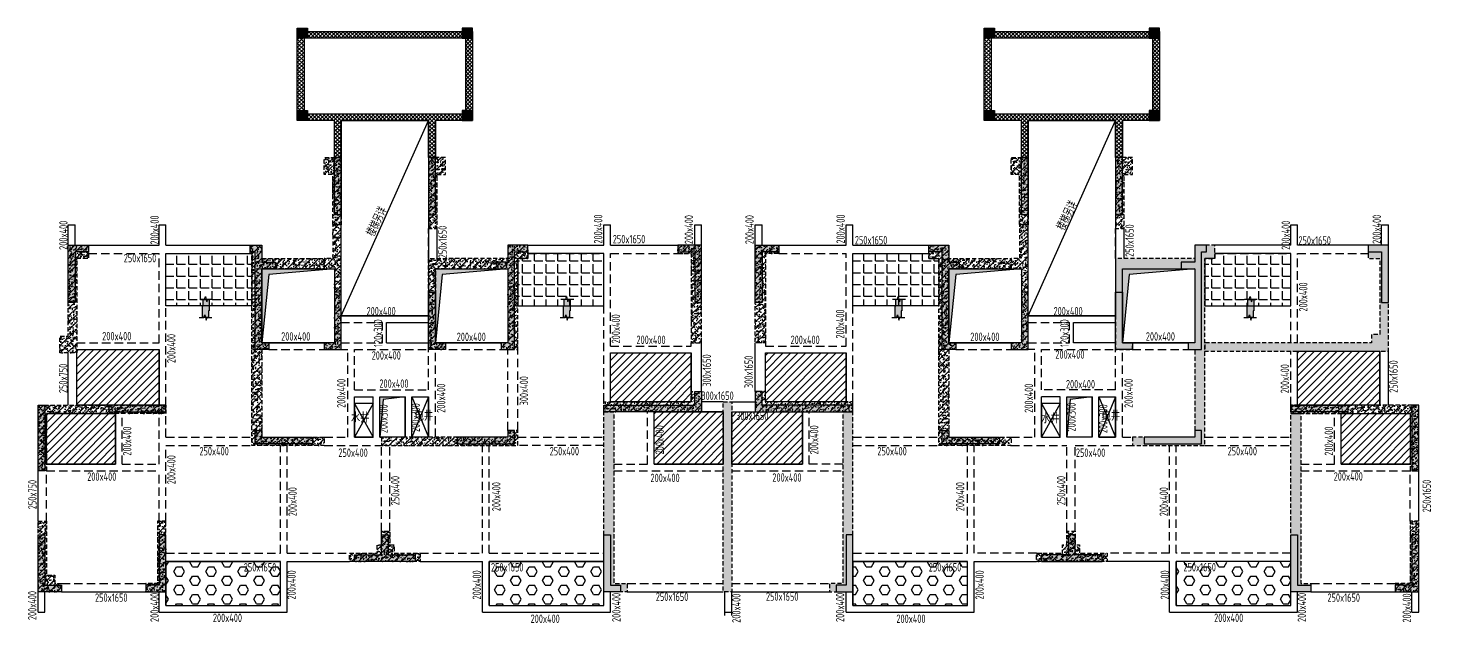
# Model space of a CAD drawing. Extents: x -100030 to 535495, y -23375 to 1879320.
# Drawn here: x 381849 to 423508, y 684703 to 702375 of the extents above; entities that cross this region are included whole.
import ezdxf
from ezdxf.enums import TextEntityAlignment as Align

# ---------------------------------------------------------------- set-up
doc = ezdxf.new("R2010")
doc.units = 0
doc.header["$LTSCALE"] = 500
doc.linetypes.add('DASHED', pattern=[0.75, 0.5, -0.25])
doc.linetypes.add('DASHED2', pattern=[0.375, 0.25, -0.125])
doc.layers.get('0').update_dxf_attribs({"linetype": 'CONTINUOUS'})
for name, color, linetype in [('C-XREF-EXT', 7, 'CONTINUOUS'), ('S_BEAM', 4, 'DASHED'), ('S_BEAM_TEXT_VERT', 41, 'CONTINUOUS'), ('S_COLU', 2, 'CONTINUOUS'), ('S_DETL', 7, 'CONTINUOUS'), ('S_HOLE', 201, 'CONTINUOUS'), ('S_HOLE_HACH', 254, 'CONTINUOUS'), ('S_HOLE_TEXT', 201, 'CONTINUOUS'), ('S_PLAN_HACH', 9, 'CONTINUOUS'), ('S_PLAN_MIDL', 255, 'CONTINUOUS'), ('S_PLAN_TEXT', 7, 'CONTINUOUS'), ('S_PLAN_THIN', 83, 'CONTINUOUS'), ('S_WALL', 2, 'CONTINUOUS'), ('S_WALL_BELW_DASH', 2, 'DASHED2'), ('S_WALL_BELW_DASH_HACH', 40, 'CONTINUOUS')]:
    doc.layers.add(name, color=color, linetype=linetype)
for name, color, linetype, lineweight in [('S_COLU_HACH', 15, 'CONTINUOUS', 50), ('S_WALL_HACH', 15, 'CONTINUOUS', 50), ('SD_TEXT', 7, 'CONTINUOUS', 0)]:
    doc.layers.add(name, color=color, linetype=linetype, lineweight=lineweight)
doc.styles.add('TH-STYLE3', font='tssdeng.shx', dxfattribs={"width": 0.7, "bigfont": 'tssdchn.shx'})
pattern_1 = [(45, (0, 0), (-106.066, 106.066), []), (50, (0, 0), (215.17805, -18.82564), [22.5, -247.5]), (355, (0, 0), (-41.6254, 225.6576), [18, -198]), (100.4514, (17.93, -1.57), (173.5528, 206.8319), [19.1221, -210.3426]), (46.1842, (0, 60), (320.1723, -49.6557), [33.75, -371.25]), (96.6356, (26.68, 55.86), (280.3988, 292.2354), [28.683, -315.514]), (351.1842, (0, 60), (280.3986, 292.2356), [27, -297]), (21, (30, 45), (179.0721, -120.7857), [22.5, -247.5]), (326, (30, 45), (72.9946, 217.545), [18, -198]), (71.4514, (44.92, 34.93), (252.0668, 96.7591), [19.1221, -210.3426]), (37.5, (0, 0), (3.64796, 99.86816), [1.5, -195.6, 1.5, -201, 1.5, -198.75]), (7.5, (0, 0), (78.92086, 118.32351), [1.5, -114.6, 1.5, -191.1, 1.5, -75.75]), (327.5, (-66.9, 0), (160.14673, -6.76646), [1.5, -75, 1.5, -234, 1.5, -310.5]), (317.5, (-96.9, 0), (174.95585, 30.0315), [1.5, -97.5, 1.5, -155.4, 1.5, -220.5])]
pattern_2 = [(0, (0, 0), (0, 349.25), [254, -95.25]), (90, (0, 0), (-349.25, 2e-14), [254, -95.25])]
pattern_3 = [(0, (8169.8, 100.04), (0, 349.25), [254, -95.25]), (90, (8169.8, 100.04), (-349.25, 2e-14), [254, -95.25])]

# ---------------------------------------------------------------- blocks, each defined once
blk = doc.blocks.new('DXMX_View_Plane_DEFAULT_B1F_191030102219117445')
at = {"layer": 'S_COLU_HACH', "lineweight": -3}
for points in [[(7500, 17250), (7800, 17250), (7800, 16950), (7500, 16950)], [(12700, 17250), (12400, 17250), (12400, 16950), (12700, 16950)], [(27900, 17250), (28200, 17250), (28200, 16950), (27900, 16950)], [(33100, 17250), (32800, 17250), (32800, 16950), (33100, 16950)], [(7500, 14800), (7800, 14800), (7800, 14500), (7500, 14500)], [(12700, 14800), (12400, 14800), (12400, 14500), (12700, 14500)], [(27900, 14800), (28200, 14800), (28200, 14500), (27900, 14500)], [(33100, 14800), (32800, 14800), (32800, 14500), (33100, 14500)]]:
    blk.add_hatch(color=256, dxfattribs=at).paths.add_polyline_path(points, flags=0)
at = {"layer": 'S_WALL_BELW_DASH_HACH', "lineweight": -3}
h = blk.add_hatch(dxfattribs=at)
h.set_pattern_fill('钢筋混凝土', color=256, scale=30, style=0, pattern_type=2)
h.set_pattern_definition(pattern_1)
h.paths.add_polyline_path([(8800, 13200), (8800, 11400), (8550, 11400), (8550, 12900), (8300, 12900), (8300, 13400), (8800, 13400)], flags=0)
h = blk.add_hatch(dxfattribs=at)
h.set_pattern_fill('钢筋混凝土', color=256, scale=30, style=0, pattern_type=2)
h.set_pattern_definition(pattern_1)
h.paths.add_polyline_path([(11400, 13200), (11400, 11300), (11650, 11300), (11650, 12900), (11900, 12900), (11900, 13400), (11400, 13400)], flags=0)
h = blk.add_hatch(dxfattribs=at)
h.set_pattern_fill('钢筋混凝土', color=256, scale=30, style=0, pattern_type=2)
h.set_pattern_definition(pattern_1)
h.paths.add_polyline_path([(29200, 13200), (29200, 11400), (28950, 11400), (28950, 12900), (28700, 12900), (28700, 13400), (29200, 13400)], flags=0)
h = blk.add_hatch(dxfattribs=at)
h.set_pattern_fill('钢筋混凝土', color=256, scale=30, style=0, pattern_type=2)
h.set_pattern_definition(pattern_1)
h.paths.add_polyline_path([(31800, 13200), (31800, 11300), (32050, 11300), (32050, 12900), (32300, 12900), (32300, 13400), (31800, 13400)], flags=0)
h = blk.add_hatch(dxfattribs=at)
h.set_pattern_fill('钢筋混凝土', color=256, scale=30, style=0, pattern_type=2)
h.set_pattern_definition(pattern_1)
h.paths.add_polyline_path([(8600, 7900), (8300, 7900), (8300, 7700), (8800, 7700), (8800, 11400), (8550, 11400), (8550, 10400), (8300, 10400), (8300, 10100), (8600, 10100)], flags=0)
h = blk.add_hatch(dxfattribs=at)
h.set_pattern_fill('钢筋混凝土', color=256, scale=30, style=0, pattern_type=2)
h.set_pattern_definition(pattern_1)
h.paths.add_polyline_path([(29000, 7900), (28700, 7900), (28700, 7700), (29200, 7700), (29200, 11400), (28950, 11400), (28950, 10400), (28700, 10400), (28700, 10100), (29000, 10100)], flags=0)
h = blk.add_hatch(dxfattribs=at)
h.set_pattern_fill('钢筋混凝土', color=256, scale=30, style=0, pattern_type=2)
h.set_pattern_definition(pattern_1)
h.paths.add_polyline_path([(1300, 10550), (1300, 10400), (950, 10400), (950, 7600), (700, 7600), (450, 7600), (450, 8100), (700, 8100), (700, 10800), (1300, 10800)], flags=0)
h = blk.add_hatch(dxfattribs=at)
h.set_pattern_fill('钢筋混凝土', color=256, scale=30, style=0, pattern_type=2)
h.set_pattern_definition(pattern_1)
h.paths.add_polyline_path([(6450, 10400), (8300, 10400), (8300, 10100), (6450, 10100), (6450, 7900), (6650, 7900), (6650, 7700), (6150, 7700), (6150, 10550), (6100, 10550), (6100, 10800), (6450, 10800)], flags=0)
h = blk.add_hatch(dxfattribs=at)
h.set_pattern_fill('钢筋混凝土', color=256, scale=30, style=0, pattern_type=2)
h.set_pattern_definition(pattern_1)
h.paths.add_polyline_path([(14350, 10800), (13750, 10800), (13750, 10400), (11900, 10400), (11900, 10100), (13750, 10100), (13750, 7900), (13550, 7900), (13550, 7700), (14050, 7700), (14050, 10400), (14350, 10400), (14350, 10550)], flags=0)
h = blk.add_hatch(dxfattribs=at)
h.set_pattern_fill('钢筋混凝土', color=256, scale=30, style=0, pattern_type=2)
h.set_pattern_definition(pattern_1)
h.paths.add_polyline_path([(18800, 10550), (19200, 10550), (19200, 7900), (19500, 7900), (19500, 10800), (18800, 10800)], flags=0)
h = blk.add_hatch(dxfattribs=at)
h.set_pattern_fill('钢筋混凝土', color=256, scale=30, style=0, pattern_type=2)
h.set_pattern_definition(pattern_1)
h.paths.add_polyline_path([(21800, 10550), (21400, 10550), (21400, 7900), (21100, 7900), (21100, 10800), (21800, 10800)], flags=0)
h = blk.add_hatch(dxfattribs=at)
h.set_pattern_fill('钢筋混凝土', color=256, scale=30, style=0, pattern_type=2)
h.set_pattern_definition(pattern_1)
h.paths.add_polyline_path([(26250, 10800), (26850, 10800), (26850, 10400), (28700, 10400), (28700, 10100), (26850, 10100), (26850, 7900), (27050, 7900), (27050, 7700), (26550, 7700), (26550, 10400), (26250, 10400)], flags=0)
h = blk.add_hatch(dxfattribs=at)
h.set_pattern_fill('钢筋混凝土', color=256, scale=30, style=0, pattern_type=2)
h.set_pattern_definition(pattern_1)
h.paths.add_polyline_path([(32300, 5100), (32300, 4850), (34450, 4850), (34450, 10400), (34750, 10400), (34750, 10800), (34150, 10800), (34150, 10400), (31800, 10400), (31800, 7700), (32300, 7700), (32300, 7900), (32000, 7900), (32000, 10100), (34150, 10100), (34150, 7900), (33950, 7900), (33950, 7700), (34150, 7700), (34150, 5100)], flags=0)
h = blk.add_hatch(dxfattribs=at)
h.set_pattern_fill('钢筋混凝土', color=256, scale=30, style=0, pattern_type=2)
h.set_pattern_definition(pattern_1)
h.paths.add_polyline_path([(39300, 10550), (39300, 10400), (39650, 10400), (39650, 8150), (39400, 8150), (39400, 7900), (34450, 7900), (34450, 7650), (39400, 7650), (39650, 7650), (39900, 7650), (39900, 10800), (39300, 10800)], flags=0)
h = blk.add_hatch(dxfattribs=at)
h.set_pattern_fill('钢筋混凝土', color=256, scale=30, style=0, pattern_type=2)
h.set_pattern_definition(pattern_1)
h.paths.add_polyline_path([(11600, 7900), (11900, 7900), (11900, 7700), (11400, 7700), (11400, 10400), (11600, 10400), (11900, 10400), (11900, 10100), (11600, 10100)], flags=0)
h = blk.add_hatch(dxfattribs=at)
h.set_pattern_fill('钢筋混凝土', color=256, scale=30, style=0, pattern_type=2)
h.set_pattern_definition(pattern_1)
h.paths.add_polyline_path([(6450, 7700), (6450, 5100), (8300, 5100), (8300, 4850), (6150, 4850), (6150, 7700)], flags=0)
h = blk.add_hatch(dxfattribs=at)
h.set_pattern_fill('钢筋混凝土', color=256, scale=30, style=0, pattern_type=2)
h.set_pattern_definition(pattern_1)
h.paths.add_polyline_path([(26850, 7700), (26850, 5100), (28700, 5100), (28700, 4850), (26550, 4850), (26550, 7700)], flags=0)
h = blk.add_hatch(dxfattribs=at)
h.set_pattern_fill('钢筋混凝土', color=256, scale=30, style=0, pattern_type=2)
h.set_pattern_definition(pattern_1)
h.paths.add_polyline_path([(16800, 6150), (19200, 6150), (19200, 6450), (19500, 6450), (19500, 5850), (18150, 5850), (17900, 5850), (16600, 5850), (16600, 6150)], flags=0)
h = blk.add_hatch(dxfattribs=at)
h.set_pattern_fill('钢筋混凝土', color=256, scale=30, style=0, pattern_type=2)
h.set_pattern_definition(pattern_1)
h.paths.add_polyline_path([(23800, 6150), (21400, 6150), (21400, 6450), (21100, 6450), (21100, 5850), (22450, 5850), (22700, 5850), (24000, 5850), (24000, 6150)], flags=0)
h = blk.add_hatch(dxfattribs=at)
h.set_pattern_fill('钢筋混凝土', color=256, scale=30, style=0, pattern_type=2)
h.set_pattern_definition(pattern_1)
h.paths.add_polyline_path([(-200, 6050), (50, 6050), (3600, 6050), (3600, 5800), (50, 5800), (50, 4100), (-200, 4100)], flags=0)
h = blk.add_hatch(dxfattribs=at)
h.set_pattern_fill('钢筋混凝土', color=256, scale=30, style=0, pattern_type=2)
h.set_pattern_definition(pattern_1)
h.paths.add_polyline_path([(16600, 5850), (16900, 5850), (16900, 750), (17300, 750), (17300, 500), (16600, 500)], flags=0)
h = blk.add_hatch(dxfattribs=at)
h.set_pattern_fill('钢筋混凝土', color=256, scale=30, style=0, pattern_type=2)
h.set_pattern_definition(pattern_1)
h.paths.add_polyline_path([(20150, 6150), (20400, 6150), (20400, 500), (20150, 500)], flags=0)
h = blk.add_hatch(dxfattribs=at)
h.set_pattern_fill('钢筋混凝土', color=256, scale=30, style=0, pattern_type=2)
h.set_pattern_definition(pattern_1)
h.paths.add_polyline_path([(24000, 5850), (23700, 5850), (23700, 750), (23300, 750), (23300, 500), (24000, 500), (24000, 1400)], flags=0)
h = blk.add_hatch(dxfattribs=at)
h.set_pattern_fill('钢筋混凝土', color=256, scale=30, style=0, pattern_type=2)
h.set_pattern_definition(pattern_1)
h.paths.add_polyline_path([(40800, 6050), (40550, 6050), (37000, 6050), (37000, 5800), (40550, 5800), (40550, 4100), (40800, 4100)], flags=0)
h = blk.add_hatch(dxfattribs=at)
h.set_pattern_fill('钢筋混凝土', color=256, scale=30, style=0, pattern_type=2)
h.set_pattern_definition(pattern_1)
h.paths.add_polyline_path([(37000, 5800), (37300, 5800), (37300, 750), (37600, 750), (37600, 500), (37000, 500)], flags=0)
h = blk.add_hatch(dxfattribs=at)
h.set_pattern_fill('钢筋混凝土', color=256, scale=30, style=0, pattern_type=2)
h.set_pattern_definition(pattern_1)
h.paths.add_polyline_path([(13750, 5300), (13750, 5100), (10000, 5100), (10000, 4850), (14050, 4850), (14050, 5300)], flags=0)
h = blk.add_hatch(dxfattribs=at)
h.set_pattern_fill('钢筋混凝土', color=256, scale=30, style=0, pattern_type=2)
h.set_pattern_definition(pattern_1)
h.paths.add_polyline_path([(-200, 2600), (50, 2600), (50, 999), (300, 999), (300, 750), (500, 750), (500, 500), (0, 500), (-200, 500)], flags=0)
h = blk.add_hatch(dxfattribs=at)
h.set_pattern_fill('钢筋混凝土', color=256, scale=30, style=0, pattern_type=2)
h.set_pattern_definition(pattern_1)
h.paths.add_polyline_path([(3600, 2600), (3350, 2600), (3350, 750), (3000, 750), (3000, 500), (3600, 500)], flags=0)
h = blk.add_hatch(dxfattribs=at)
h.set_pattern_fill('钢筋混凝土', color=256, scale=30, style=0, pattern_type=2)
h.set_pattern_definition(pattern_1)
h.paths.add_polyline_path([(40800, 2600), (40550, 2600), (40550, 750), (40100, 750), (40100, 500), (40600, 500), (40800, 500)], flags=0)
h = blk.add_hatch(dxfattribs=at)
h.set_pattern_fill('钢筋混凝土', color=256, scale=30, style=0, pattern_type=2)
h.set_pattern_definition(pattern_1)
h.paths.add_polyline_path([(9050, 1650), (9875, 1650), (9875, 1900), (10000, 1900), (10000, 2300), (10250, 2300), (10250, 1900), (10375, 1900), (10375, 1650), (11150, 1650), (11150, 1400), (9050, 1400)], flags=0)
h = blk.add_hatch(dxfattribs=at)
h.set_pattern_fill('钢筋混凝土', color=256, scale=30, style=0, pattern_type=2)
h.set_pattern_definition(pattern_1)
h.paths.add_polyline_path([(29450, 1650), (30225, 1650), (30225, 1900), (30350, 1900), (30350, 2300), (30600, 2300), (30600, 1900), (30725, 1900), (30725, 1650), (31550, 1650), (31550, 1400), (29450, 1400)], flags=0)
at = {"layer": 'S_WALL_HACH', "lineweight": -3}
for points in [[(8800, 13200), (8800, 11700), (8600, 11700), (8600, 13400), (8800, 13400)], [(11400, 13200), (11400, 11700), (11600, 11700), (11600, 13400), (11400, 13400)], [(29200, 13200), (29200, 11700), (29000, 11700), (29000, 13400), (29200, 13400)], [(31800, 13200), (31800, 11700), (32000, 11700), (32000, 13400), (31800, 13400)], [(1300, 10600), (900, 10600), (900, 9100), (700, 9100), (700, 10800), (1300, 10800)], [(6450, 10300), (6850, 10300), (6850, 10100), (6450, 10100), (6450, 7900), (6650, 7900), (6650, 7700), (6250, 7700), (6250, 10600), (6100, 10600), (6100, 10800), (6450, 10800)], [(13750, 10300), (13450, 10300), (13450, 10100), (13750, 10100), (13750, 7900), (13550, 7900), (13550, 7700), (13950, 7700), (13950, 10600), (14350, 10600), (14350, 10800), (13750, 10800)], [(18800, 10600), (19300, 10600), (19300, 9100), (19500, 9100), (19500, 10800), (18800, 10800)], [(21800, 10600), (21300, 10600), (21300, 9100), (21100, 9100), (21100, 10800), (21800, 10800)], [(26850, 10300), (27150, 10300), (27150, 10100), (26850, 10100), (26850, 7900), (27050, 7900), (27050, 7700), (26650, 7700), (26650, 10600), (26250, 10600), (26250, 10800), (26850, 10800)], [(34150, 10300), (33750, 10300), (33750, 10100), (34150, 10100), (34150, 7900), (33950, 7900), (33950, 7700), (34350, 7700), (34350, 10600), (34500, 10600), (34500, 10800), (34150, 10800)], [(39300, 10600), (39700, 10600), (39700, 9100), (39900, 9100), (39900, 10800), (39300, 10800)], [(8600, 7900), (8300, 7900), (8300, 7700), (8800, 7700), (8800, 9400), (8600, 9400)], [(11600, 7900), (11900, 7900), (11900, 7700), (11400, 7700), (11400, 9400), (11600, 9400)], [(29000, 7900), (28700, 7900), (28700, 7700), (29200, 7700), (29200, 9400), (29000, 9400)], [(32000, 7900), (32300, 7900), (32300, 7700), (31800, 7700), (31800, 9400), (32000, 9400)], [(16800, 6050), (19300, 6050), (19300, 6450), (19500, 6450), (19500, 6050), (19500, 5850), (17900, 5850), (16600, 5850), (16600, 6050)], [(23800, 6050), (21300, 6050), (21300, 6450), (21100, 6450), (21100, 6050), (21100, 5850), (22700, 5850), (24000, 5850), (24000, 6050)], [(-200, 6050), (0, 6050), (0, 4100), (-200, 4100)], [(3400, 6050), (1900, 6050), (1900, 5850), (3600, 5850), (3600, 6050)], [(37200, 6050), (38700, 6050), (38700, 5850), (37000, 5850), (37000, 6050)], [(40800, 6050), (40600, 6050), (40600, 4100), (40800, 4100)], [(6450, 5300), (6450, 5100), (7950, 5100), (7950, 4900), (6250, 4900), (6250, 5300)], [(13750, 5300), (13750, 5100), (12250, 5100), (12250, 4900), (13950, 4900), (13950, 5300)], [(26850, 5300), (26850, 5100), (28350, 5100), (28350, 4900), (26650, 4900), (26650, 5300)], [(34150, 5300), (34150, 5100), (32650, 5100), (32650, 4900), (34350, 4900), (34350, 5300)], [(-200, 2200), (0, 2200), (0, 700), (500, 700), (500, 500), (0, 500), (-200, 500)], [(3600, 2200), (3400, 2200), (3400, 700), (3000, 700), (3000, 500), (3600, 500), (3600, 1400)], [(9201, 1600), (10000, 1600), (10000, 2200), (10200, 2200), (10200, 1600), (11000, 1600), (11000, 1400), (9201, 1400)], [(16600, 2200), (16800, 2200), (16800, 700), (17100, 700), (17100, 500), (16600, 500), (16600, 1400)], [(24000, 2200), (23800, 2200), (23800, 700), (23500, 700), (23500, 500), (24000, 500), (24000, 1400)], [(31400, 1600), (30600, 1600), (30600, 2200), (30400, 2200), (30400, 1600), (29600, 1600), (29600, 1400), (31400, 1400)], [(37000, 2200), (37200, 2200), (37200, 700), (37600, 700), (37600, 500), (37000, 500), (37000, 1400)], [(40800, 2200), (40600, 2200), (40600, 700), (40100, 700), (40100, 500), (40600, 500), (40800, 500)]]:
    blk.add_hatch(color=256, dxfattribs=at).paths.add_polyline_path(points, flags=0)
at = {"layer": 'S_BEAM', "linetype": 'ByBlock', "lineweight": -3}
for p, q in [((700, 10800), (700, 11400)), ((900, 10800), (900, 11400)), ((3400, 10800), (3400, 11400)), ((3600, 10800), (3600, 11400)), ((11650, 10400), (11650, 11300)), ((16600, 10800), (16600, 11400)), ((16800, 10800), (16800, 11400)), ((19300, 10800), (19300, 11400)), ((19500, 10800), (19500, 11400)), ((21100, 10800), (21100, 11400)), ((21300, 10800), (21300, 11400)), ((23800, 10800), (23800, 11400)), ((24000, 10800), (24000, 11400)), ((32050, 10400), (32050, 11300)), ((37000, 10800), (37000, 11400)), ((37200, 10800), (37200, 11400)), ((39700, 10800), (39700, 11400)), ((39900, 10800), (39900, 11400)), ((1300, 10800), (3400, 10800)), ((3600, 10800), (6100, 10800)), ((14350, 10800), (16600, 10800)), ((16800, 10800), (18800, 10800)), ((21800, 10800), (23800, 10800)), ((24000, 10800), (26250, 10800)), ((37000, 10800), (34750, 10800)), ((39300, 10800), (37200, 10800)), ((8800, 8700), (11400, 8700)), ((10150, 7900), (10150, 8500)), ((10150, 8500), (11400, 8500)), ((29200, 8700), (31800, 8700)), ((30550, 7900), (30550, 8500)), ((30550, 8500), (31800, 8500)), ((700, 6050), (700, 7600)), ((950, 7700), (3400, 7700)), ((950, 6050), (950, 7600)), ((3400, 6050), (3400, 7700)), ((6650, 7900), (8300, 7900)), ((10150, 7900), (11400, 7900)), ((11900, 7900), (13550, 7900)), ((16800, 6150), (16800, 7600)), ((16800, 7600), (19200, 7600)), ((19200, 6450), (19200, 7600)), ((19500, 6450), (19500, 7900)), ((21100, 6450), (21100, 7900)), ((21400, 6450), (21400, 7600)), ((21400, 7600), (23800, 7600)), ((23800, 6150), (23800, 7600)), ((27050, 7900), (28700, 7900)), ((31800, 7900), (30550, 7900)), ((32300, 7900), (33950, 7900)), ((37200, 6050), (37200, 7600)), ((39650, 6050), (39650, 7650)), ((39900, 6050), (39900, 7650)), ((9200, 5100), (9200, 6300)), ((9200, 6300), (9750, 6300)), ((9750, 5100), (9750, 6300)), ((9950, 5100), (9950, 6300)), ((9950, 6300), (10700, 6300)), ((10700, 5100), (10700, 6300)), ((10900, 5100), (10900, 6300)), ((10900, 6300), (11400, 6300)), ((11400, 5100), (11400, 6300)), ((29600, 5100), (29600, 6300)), ((30150, 6300), (29600, 6300)), ((30150, 5100), (30150, 6300)), ((30350, 5100), (30350, 6300)), ((30350, 6300), (31100, 6300)), ((31100, 5100), (31100, 6300)), ((31300, 5100), (31300, 6300)), ((31300, 6300), (31800, 6300)), ((31800, 5100), (31800, 6300)), ((18100, 4300), (18100, 5850)), ((20150, 6150), (19500, 6150)), ((20150, 5850), (19500, 5850)), ((20400, 6150), (21100, 6150)), ((20400, 5850), (21100, 5850)), ((22500, 4300), (22500, 5850)), ((2100, 4300), (2100, 5800)), ((38500, 4300), (38500, 5800)), ((9750, 5100), (9200, 5100)), ((29600, 5100), (30150, 5100)), ((31100, 5100), (30350, 5100)), ((31300, 5100), (31800, 5100)), ((50, 4300), (2100, 4300)), ((18100, 4300), (20150, 4300)), ((20400, 4300), (22500, 4300)), ((38500, 4300), (40550, 4300)), ((-200, 2600), (-200, 4100)), ((40800, 2600), (40800, 4100)), ((3600, 1400), (7000, 1400)), ((7000, 100), (7000, 1400)), ((7200, -100), (7200, 1400)), ((7200, 1400), (9050, 1400)), ((11150, 1400), (13000, 1400)), ((13000, -100), (13000, 1400)), ((13200, 100), (13200, 1400)), ((13200, 1400), (16600, 1400)), ((24000, 1400), (27400, 1400)), ((27400, 100), (27400, 1400)), ((27600, -100), (27600, 1400)), ((27600, 1400), (29450, 1400)), ((33400, 1400), (31550, 1400)), ((33400, -100), (33400, 1400)), ((33600, 100), (33600, 1400)), ((37000, 1400), (33600, 1400)), ((-200, -100), (-200, 500)), ((0, -100), (0, 500)), ((500, 500), (3000, 500)), ((3400, -100), (3400, 500)), ((3600, 100), (3600, 500)), ((16600, 100), (16600, 500)), ((16800, -100), (16800, 500)), ((17300, 500), (20150, 500)), ((20200, -200), (20200, 500)), ((20400, -200), (20400, 500)), ((20400, 500), (23300, 500)), ((23800, -100), (23800, 500)), ((24000, 100), (24000, 500)), ((37000, 100), (37000, 500)), ((37200, -100), (37200, 500)), ((37600, 500), (40100, 500)), ((40600, -100), (40600, 500)), ((40800, -100), (40800, 500)), ((3600, 100), (7000, 100)), ((13200, 100), (16600, 100)), ((24000, 100), (27400, 100)), ((33600, 100), (37000, 100)), ((3400, -100), (7200, -100)), ((13000, -100), (16800, -100)), ((23800, -100), (27600, -100)), ((33400, -100), (37200, -100))]:
    blk.add_line(p, q, dxfattribs=at)
at = {"layer": 'S_BEAM', "lineweight": -3}
for p, q in [((11400, 10400), (11400, 11300)), ((31800, 10400), (31800, 11300)), ((1300, 10550), (3400, 10550)), ((3400, 7900), (3400, 10550)), ((3400, 7900), (3400, 10550)), ((3600, 6050), (3600, 10550)), ((3600, 6050), (3600, 10550)), ((3600, 10550), (6100, 10550)), ((14350, 10550), (16600, 10550)), ((16600, 6150), (16600, 10550)), ((16800, 7800), (16800, 10550)), ((16800, 10550), (18800, 10550)), ((21800, 10550), (23800, 10550)), ((23800, 7800), (23800, 10550)), ((24000, 6150), (24000, 10550)), ((24000, 10550), (26250, 10550)), ((34750, 10550), (37000, 10550)), ((37000, 7900), (37000, 10550)), ((37200, 7900), (37200, 10550)), ((37200, 10550), (39300, 10550)), ((8800, 8500), (10030, 8500)), ((10030, 7900), (10030, 8500)), ((29200, 8500), (30430, 8500)), ((30430, 7900), (30430, 8500)), ((950, 7900), (3400, 7900)), ((6650, 7700), (8300, 7700)), ((8800, 7900), (10030, 7900)), ((8800, 7700), (9000, 7700)), ((9000, 5100), (9000, 7700)), ((9200, 6500), (9200, 7700)), ((9200, 7700), (11400, 7700)), ((11400, 6500), (11400, 7700)), ((11600, 5100), (11600, 7700)), ((12000, 7700), (13550, 7700)), ((13750, 5300), (13750, 7700)), ((14050, 5300), (14050, 7700)), ((16800, 7800), (19200, 7800)), ((19200, 7800), (19200, 7900)), ((21400, 7900), (21400, 7800)), ((21400, 7800), (23800, 7800)), ((27050, 7700), (28700, 7700)), ((29200, 7900), (30430, 7900)), ((29400, 7700), (29200, 7700)), ((29400, 5100), (29400, 7700)), ((29600, 6500), (29600, 7700)), ((29600, 7700), (31800, 7700)), ((31800, 6500), (31800, 7700)), ((32000, 5100), (32000, 7700)), ((32300, 7700), (33950, 7700)), ((37000, 6050), (37000, 7650)), ((9200, 6500), (11400, 6500)), ((31800, 6500), (29600, 6500)), ((17900, 4300), (17900, 5850)), ((22700, 4300), (22700, 5850)), ((2300, 4300), (2300, 5799)), ((3400, 4300), (3400, 5800)), ((3600, 5100), (3600, 5800)), ((38300, 4300), (38300, 5800)), ((3600, 5100), (6150, 5100)), ((8300, 5100), (9000, 5100)), ((9950, 5100), (10000, 5100)), ((14050, 5100), (16600, 5100)), ((24000, 5100), (26550, 5100)), ((28700, 5100), (29400, 5100)), ((32000, 5100), (32300, 5100)), ((34450, 5100), (37000, 5100)), ((3600, 2600), (3600, 4850)), ((3600, 4850), (6150, 4850)), ((7000, 1650), (7000, 4850)), ((7200, 1650), (7200, 4850)), ((8300, 4850), (10000, 4850)), ((10000, 2300), (10000, 4850)), ((10250, 2300), (10250, 4850)), ((13000, 1650), (13000, 4850)), ((13200, 1650), (13200, 4850)), ((16600, 4850), (14050, 4850)), ((24000, 4850), (26550, 4850)), ((27400, 1650), (27400, 4850)), ((27600, 1650), (27600, 4850)), ((28700, 4850), (30350, 4850)), ((30350, 2300), (30350, 4850)), ((30600, 2300), (30600, 4850)), ((30600, 4850), (32300, 4850)), ((33400, 1650), (33400, 4850)), ((33600, 1650), (33600, 4850)), ((34450, 4850), (37000, 4850)), ((2300, 4300), (3400, 4300)), ((16900, 4300), (17900, 4300)), ((23700, 4300), (22700, 4300)), ((37300, 4300), (38300, 4300)), ((38293, 4300), (38300, 4300)), ((50, 2600), (50, 4100)), ((50, 4100), (3400, 4100)), ((3400, 2600), (3400, 4100)), ((16900, 4100), (20150, 4100)), ((20400, 4100), (23700, 4100)), ((37300, 4100), (40550, 4100)), ((40550, 2600), (40550, 4100)), ((3600, 1650), (7000, 1650)), ((7200, 1650), (9050, 1650)), ((11150, 1650), (13000, 1650)), ((13200, 1650), (16600, 1650)), ((24000, 1650), (27400, 1650)), ((29450, 1650), (27600, 1650)), ((33400, 1650), (31550, 1650)), ((37000, 1650), (33600, 1650)), ((500, 750), (3000, 750)), ((17300, 750), (20150, 750)), ((20400, 750), (23300, 750)), ((37600, 750), (40100, 750))]:
    blk.add_line(p, q, dxfattribs=at)
at = {"layer": 'S_COLU', "linetype": 'Continuous', "lineweight": -3, "ltscale": 0.5, "flags": 128}
for points in [[(7500, 17250), (7800, 17250), (7800, 16950), (7500, 16950), (7500, 17250)], [(12700, 17250), (12400, 17250), (12400, 16950), (12700, 16950), (12700, 17250)], [(27900, 17250), (28200, 17250), (28200, 16950), (27900, 16950), (27900, 17250)], [(33100, 17250), (32800, 17250), (32800, 16950), (33100, 16950), (33100, 17250)], [(7500, 14800), (7800, 14800), (7800, 14500), (7500, 14500), (7500, 14800)], [(12700, 14800), (12400, 14800), (12400, 14500), (12700, 14500), (12700, 14800)], [(27900, 14800), (28200, 14800), (28200, 14500), (27900, 14500), (27900, 14800)], [(33100, 14800), (32800, 14800), (32800, 14500), (33100, 14500), (33100, 14800)]]:
    blk.add_lwpolyline(points, close=True, dxfattribs=at)
at = {"layer": 'S_WALL', "linetype": 'Continuous', "lineweight": -3, "ltscale": 0.5, "flags": 128}
for points in [[(8800, 13200), (8800, 11700), (8600, 11700), (8600, 13400), (8800, 13400), (8800, 13200)], [(11400, 13200), (11400, 11700), (11600, 11700), (11600, 13400), (11400, 13400), (11400, 13200)], [(29200, 13200), (29200, 11700), (29000, 11700), (29000, 13400), (29200, 13400), (29200, 13200)], [(31800, 13200), (31800, 11700), (32000, 11700), (32000, 13400), (31800, 13400), (31800, 13200)], [(1300, 10600), (900, 10600), (900, 9100), (700, 9100), (700, 10800), (1300, 10800), (1300, 10600)], [(6450, 10300), (6850, 10300), (6850, 10100), (6450, 10100), (6450, 7900), (6650, 7900), (6650, 7700), (6250, 7700), (6250, 10600), (6100, 10600), (6100, 10800), (6450, 10800), (6450, 10300)], [(13750, 10300), (13450, 10300), (13450, 10100), (13750, 10100), (13750, 7900), (13550, 7900), (13550, 7700), (13950, 7700), (13950, 10600), (14350, 10600), (14350, 10800), (13750, 10800), (13750, 10300)], [(18800, 10600), (19300, 10600), (19300, 9100), (19500, 9100), (19500, 10800), (18800, 10800), (18800, 10600)], [(21800, 10600), (21300, 10600), (21300, 9100), (21100, 9100), (21100, 10800), (21800, 10800), (21800, 10600)], [(26850, 10300), (27150, 10300), (27150, 10100), (26850, 10100), (26850, 7900), (27050, 7900), (27050, 7700), (26650, 7700), (26650, 10600), (26250, 10600), (26250, 10800), (26850, 10800), (26850, 10300)], [(34150, 10300), (33750, 10300), (33750, 10100), (34150, 10100), (34150, 7900), (33950, 7900), (33950, 7700), (34350, 7700), (34350, 10600), (34500, 10600), (34500, 10800), (34150, 10800), (34150, 10300)], [(39300, 10600), (39700, 10600), (39700, 9100), (39900, 9100), (39900, 10800), (39300, 10800), (39300, 10600)], [(8600, 7900), (8300, 7900), (8300, 7700), (8800, 7700), (8800, 9400), (8600, 9400), (8600, 7900)], [(11600, 7900), (11900, 7900), (11900, 7700), (11400, 7700), (11400, 9400), (11600, 9400), (11600, 7900)], [(29000, 7900), (28700, 7900), (28700, 7700), (29200, 7700), (29200, 9400), (29000, 9400), (29000, 7900)], [(32000, 7900), (32300, 7900), (32300, 7700), (31800, 7700), (31800, 9400), (32000, 9400), (32000, 7900)], [(16800, 6050), (19300, 6050), (19300, 6450), (19500, 6450), (19500, 6050), (19500, 5850), (17900, 5850), (16600, 5850), (16600, 6050), (16800, 6050)], [(23800, 6050), (21300, 6050), (21300, 6450), (21100, 6450), (21100, 6050), (21100, 5850), (22700, 5850), (24000, 5850), (24000, 6050), (23800, 6050)], [(-200, 6050), (0, 6050), (0, 4100), (-200, 4100), (-200, 6050)], [(3400, 6050), (1900, 6050), (1900, 5850), (3600, 5850), (3600, 6050), (3400, 6050)], [(37200, 6050), (38700, 6050), (38700, 5850), (37000, 5850), (37000, 6050), (37200, 6050)], [(40800, 6050), (40600, 6050), (40600, 4100), (40800, 4100), (40800, 6050)], [(6450, 5300), (6450, 5100), (7950, 5100), (7950, 4900), (6250, 4900), (6250, 5300), (6450, 5300)], [(13750, 5300), (13750, 5100), (12250, 5100), (12250, 4900), (13950, 4900), (13950, 5300), (13750, 5300)], [(26850, 5300), (26850, 5100), (28350, 5100), (28350, 4900), (26650, 4900), (26650, 5300), (26850, 5300)], [(34150, 5300), (34150, 5100), (32650, 5100), (32650, 4900), (34350, 4900), (34350, 5300), (34150, 5300)], [(-200, 2200), (0, 2200), (0, 700), (500, 700), (500, 500), (0, 500), (-200, 500), (-200, 2200)], [(3600, 2200), (3400, 2200), (3400, 700), (3000, 700), (3000, 500), (3600, 500), (3600, 1400), (3600, 2200)], [(9201, 1600), (10000, 1600), (10000, 2200), (10200, 2200), (10200, 1600), (11000, 1600), (11000, 1400), (9201, 1400), (9201, 1600)], [(16600, 2200), (16800, 2200), (16800, 700), (17100, 700), (17100, 500), (16600, 500), (16600, 1400), (16600, 2200)], [(24000, 2200), (23800, 2200), (23800, 700), (23500, 700), (23500, 500), (24000, 500), (24000, 1400), (24000, 2200)], [(31400, 1600), (30600, 1600), (30600, 2200), (30400, 2200), (30400, 1600), (29600, 1600), (29600, 1400), (31400, 1400), (31400, 1600)], [(37000, 2200), (37200, 2200), (37200, 700), (37600, 700), (37600, 500), (37000, 500), (37000, 1400), (37000, 2200)], [(40800, 2200), (40600, 2200), (40600, 700), (40100, 700), (40100, 500), (40600, 500), (40800, 500), (40800, 2200)]]:
    blk.add_lwpolyline(points, close=True, dxfattribs=at)
at = {"layer": 'S_WALL_BELW_DASH', "linetype": 'DASHED', "lineweight": -3, "ltscale": 0.5, "flags": 128}
for points in [[(8800, 13200), (8800, 11400), (8550, 11400), (8550, 12900), (8300, 12900), (8300, 13400), (8800, 13400), (8800, 13200)], [(11400, 13200), (11400, 11300), (11650, 11300), (11650, 12900), (11900, 12900), (11900, 13400), (11400, 13400), (11400, 13200)], [(29200, 13200), (29200, 11400), (28950, 11400), (28950, 12900), (28700, 12900), (28700, 13400), (29200, 13400), (29200, 13200)], [(31800, 13200), (31800, 11300), (32050, 11300), (32050, 12900), (32300, 12900), (32300, 13400), (31800, 13400), (31800, 13200)], [(8600, 7900), (8300, 7900), (8300, 7700), (8800, 7700), (8800, 11400), (8550, 11400), (8550, 10400), (8300, 10400), (8300, 10100), (8600, 10100), (8600, 7900)], [(29000, 7900), (28700, 7900), (28700, 7700), (29200, 7700), (29200, 11400), (28950, 11400), (28950, 10400), (28700, 10400), (28700, 10100), (29000, 10100), (29000, 7900)], [(1300, 10550), (1300, 10400), (950, 10400), (950, 7600), (700, 7600), (450, 7600), (450, 8100), (700, 8100), (700, 10800), (1300, 10800), (1300, 10550)], [(6450, 10400), (8300, 10400), (8300, 10100), (6450, 10100), (6450, 7900), (6650, 7900), (6650, 7700), (6150, 7700), (6150, 10550), (6100, 10550), (6100, 10800), (6450, 10800), (6450, 10400)], [(14350, 10800), (13750, 10800), (13750, 10400), (11900, 10400), (11900, 10100), (13750, 10100), (13750, 7900), (13550, 7900), (13550, 7700), (14050, 7700), (14050, 10400), (14350, 10400), (14350, 10550), (14350, 10800)], [(18800, 10550), (19200, 10550), (19200, 7900), (19500, 7900), (19500, 10800), (18800, 10800), (18800, 10550)], [(21800, 10550), (21400, 10550), (21400, 7900), (21100, 7900), (21100, 10800), (21800, 10800), (21800, 10550)], [(26250, 10800), (26850, 10800), (26850, 10400), (28700, 10400), (28700, 10100), (26850, 10100), (26850, 7900), (27050, 7900), (27050, 7700), (26550, 7700), (26550, 10400), (26250, 10400), (26250, 10800)], [(32300, 5100), (32300, 4850), (34450, 4850), (34450, 10400), (34750, 10400), (34750, 10800), (34150, 10800), (34150, 10400), (31800, 10400), (31800, 7700), (32300, 7700), (32300, 7900), (32000, 7900), (32000, 10100), (34150, 10100), (34150, 7900), (33950, 7900), (33950, 7700), (34150, 7700), (34150, 5100), (32300, 5100)], [(39300, 10550), (39300, 10400), (39650, 10400), (39650, 8150), (39400, 8150), (39400, 7900), (34450, 7900), (34450, 7650), (39400, 7650), (39650, 7650), (39900, 7650), (39900, 10800), (39300, 10800), (39300, 10550)], [(11600, 7900), (11900, 7900), (11900, 7700), (11400, 7700), (11400, 10400), (11600, 10400), (11900, 10400), (11900, 10100), (11600, 10100), (11600, 7900)], [(6450, 7700), (6450, 5100), (8300, 5100), (8300, 4850), (6150, 4850), (6150, 7700), (6450, 7700)], [(26850, 7700), (26850, 5100), (28700, 5100), (28700, 4850), (26550, 4850), (26550, 7700), (26850, 7700)], [(16800, 6150), (19200, 6150), (19200, 6450), (19500, 6450), (19500, 5850), (18150, 5850), (17900, 5850), (16600, 5850), (16600, 6150), (16800, 6150)], [(23800, 6150), (21400, 6150), (21400, 6450), (21100, 6450), (21100, 5850), (22450, 5850), (22700, 5850), (24000, 5850), (24000, 6150), (23800, 6150)], [(-200, 6050), (50, 6050), (3600, 6050), (3600, 5800), (50, 5800), (50, 4100), (-200, 4100), (-200, 6050)], [(16600, 5850), (16900, 5850), (16900, 750), (17300, 750), (17300, 500), (16600, 500), (16600, 5850)], [(20150, 6150), (20400, 6150), (20400, 500), (20150, 500), (20150, 6150)], [(24000, 5850), (23700, 5850), (23700, 750), (23300, 750), (23300, 500), (24000, 500), (24000, 1400), (24000, 5850)], [(40800, 6050), (40550, 6050), (37000, 6050), (37000, 5800), (40550, 5800), (40550, 4100), (40800, 4100), (40800, 6050)], [(37000, 5800), (37300, 5800), (37300, 750), (37600, 750), (37600, 500), (37000, 500), (37000, 5800)], [(13750, 5300), (13750, 5100), (10000, 5100), (10000, 4850), (14050, 4850), (14050, 5300), (13750, 5300)], [(-200, 2600), (50, 2600), (50, 999), (300, 999), (300, 750), (500, 750), (500, 500), (0, 500), (-200, 500), (-200, 2600)], [(3600, 2600), (3350, 2600), (3350, 750), (3000, 750), (3000, 500), (3600, 500), (3600, 2600)], [(40800, 2600), (40550, 2600), (40550, 750), (40100, 750), (40100, 500), (40600, 500), (40800, 500), (40800, 2600)], [(9050, 1650), (9875, 1650), (9875, 1900), (10000, 1900), (10000, 2300), (10250, 2300), (10250, 1900), (10375, 1900), (10375, 1650), (11150, 1650), (11150, 1400), (9050, 1400), (9050, 1650)], [(29450, 1650), (30225, 1650), (30225, 1900), (30350, 1900), (30350, 2300), (30600, 2300), (30600, 1900), (30725, 1900), (30725, 1650), (31550, 1650), (31550, 1400), (29450, 1400), (29450, 1650)]]:
    blk.add_lwpolyline(points, close=True, dxfattribs=at)
at = {"layer": 'S_BEAM_TEXT_VERT', "lineweight": -3, "style": 'TH-STYLE3', "width": 0.7}
for s, rotation, p in [('200x400', 90, (678, 10661)), ('200x400', 90, (3387, 10818)), ('250x1650', 90, (11938, 10412)), ('200x400', 90, (16559, 10847)), ('200x400', 90, (19253, 10830)), ('200x400', 90, (21053, 10830)), ('200x400', 90, (23759, 10847)), ('250x1650', 89.9999, (32340, 10453)), ('200x400', 90, (36978, 10661)), ('200x400', 90, (39678, 10839)), ('250x1650', 360, (16868, 10855)), ('250x1650', 359.9999, (24056, 10824)), ('250x1650', 359.9999, (37228, 10816)), ('250x1650', 360, (2346, 10292)), ('200x400', 89.9999, (37496, 8829)), ('200x400', 360, (9556, 8715)), ('200x400', 89.9999, (23744, 8026)), ('200x400', 360, (29956, 8715)), ('120x300', 90, (10022, 7775)), ('200x400', 90, (17084, 7882)), ('120x300', 90, (30405, 7775)), ('200x400', 360, (1707, 7974)), ('200x400', 90, (3884, 7298)), ('200x400', 360, (7021, 7964)), ('200x400', 360, (12233, 7953)), ('200x400', 360, (17571, 7864)), ('200x400', 359.9999, (22147, 7864)), ('200x400', 359.9999, (27485, 7953)), ('200x400', 359.9999, (32697, 7964)), ('200x400', 360, (9708, 7400)), ('200x400', 359.9999, (30010, 7428)), ('250x750', 90, (672, 6406)), ('300x1650', 90, (19784, 6597)), ('300x1650', 90, (21027, 6556)), ('200x400', 89.9999, (36950, 6401)), ('250x1650', 89.9999, (40177, 6415)), ('200x400', 90, (8931, 5966)), ('200x400', 360, (9937, 6564)), ('300x400', 90, (14354, 6041)), ('200x400', 359.9999, (30324, 6546)), ('200x400', 89.9999, (32309, 5966)), ('200x400', 90, (11894, 5822)), ('300x1650', 360, (19497, 6205)), ('200x400', 89.9999, (29347, 5822)), ('200x300', 90, (10183, 5216)), ('200x300', 90, (11140, 5250)), ('300x1650', 360, (20529, 5605)), ('200x300', 89.9999, (30614, 5266)), ('200x300', 89.9999, (31558, 5216)), ('200x400', 90, (2571, 4548)), ('200x400', 90, (18385, 4586)), ('200x400', 90, (22972, 4585)), ('200x400', 89.9999, (38256, 4548)), ('250x400', 360, (4593, 4556)), ('250x400', 360, (8719, 4512)), ('250x400', 360, (14993, 4556)), ('250x400', 359.9999, (24725, 4556)), ('250x400', 359.9999, (30620, 4512)), ('250x400', 359.9999, (35125, 4556)), ('200x400', 90, (3884, 3698)), ('250x750', 90, (-242, 2956)), ('200x400', 360, (1261, 3800)), ('250x400', 90, (10534, 3073)), ('200x400', 360, (17988, 3762)), ('200x400', 360, (21607, 3774)), ('250x400', 89.9999, (30306, 3073)), ('200x400', 359.9999, (38275, 3806)), ('250x1650', 89.9999, (41163, 2867)), ('200x400', 90, (7484, 2748)), ('200x400', 90, (13534, 2898)), ('200x400', 89.9999, (27306, 2898)), ('200x400', 89.9999, (33356, 2748)), ('250x1650', 360, (5910, 1106)), ('250x1650', 360, (13251, 1106)), ('250x1650', 359.9999, (26251, 1106)), ('250x1650', 359.9999, (33813, 1110)), ('200x400', 90, (7454, 276)), ('200x400', 90, (12954, 276)), ('200x400', 90, (27886, 276)), ('200x400', 90, (33386, 276)), ('200x400', 90, (-245, -337)), ('250x1650', 360, (1493, 206)), ('250x1650', 360, (18146, 232)), ('250x1650', 360, (21416, 238)), ('250x1650', 359.9999, (38091, 206)), ('200x400', 90, (3386, -393)), ('200x400', 90, (17099, -393)), ('200x400', 90, (20662, -418)), ('200x400', 90, (23742, -393)), ('200x400', 90, (37454, -393)), ('200x400', 90, (40573, -409)), ('200x400', 360, (4993, -394)), ('200x400', 360, (14428, -421))]:
    blk.add_text(s, height=250, rotation=rotation, dxfattribs=at).set_placement(p)
for p in [(25290, -421), (34725, -394)]:
    blk.add_text('200x400', height=250, dxfattribs=at).set_placement(p)
blk = doc.blocks.new('A$C07C54580')
at = {"layer": 'S_PLAN_HACH'}
h = blk.add_hatch(dxfattribs=at)
h.set_pattern_fill('HEX', color=256, scale=50)
h.set_pattern_definition([(0, (-350504.04, -284247.18), (0, 274.963), [158.75, -317.5]), (120, (-350504.04, -284247.18), (-238.12494, -137.4815), [158.75, -317.5]), (60, (-350345.3, -284247.18), (-238.12494, 137.4815), [158.75, -317.5])])
h.paths.add_polyline_path([(0, -1299.9994), (3399.9999, -1299.9994), (3399.9999, 0), (0, 0)])
at = {"layer": 'S_PLAN_MIDL'}
blk.add_lwpolyline([(0, -1299.9994), (3399.9999, -1299.9994), (3399.9999, 0), (0, 0)], close=True, dxfattribs=at)
blk = doc.blocks.new('A$C36242A35')
at = {"layer": 'S_PLAN_HACH'}
h = blk.add_hatch(color=256, dxfattribs=at)
h.dxf.hatch_style = 1
h.paths.add_polyline_path([(301, 629), (301, 279), (281, 279), (281, 79), (101, 79), (101, 429), (121, 429), (121, 629)])
at = {"layer": 'S_DETL'}
blk.add_lwpolyline([(301, 629), (301, 279), (281, 279), (281, 79), (101, 79), (101, 429), (121, 429), (121, 629)], close=True, dxfattribs=at)
at = {"layer": 'S_PLAN_THIN'}
for points in [[(20, 629), (164, 629), (189, 708), (232, 550), (258, 629), (402, 629)], [(0, 79), (144, 79), (169, 158), (212, 0), (238, 79), (382, 79)]]:
    blk.add_lwpolyline(points, dxfattribs=at)
blk = doc.blocks.new('A$C45D7014D')
at = {"layer": 'S_PLAN_HACH'}
blk.add_blockref('A$C36242A35', (-121, -429), dxfattribs=at)

msp = doc.modelspace()

# ---------------------------------------------------------------- hatches: boundary and pattern name
at = {"layer": 'S_HOLE_HACH'}
h = msp.add_hatch(color=0, dxfattribs=at)
h.dxf.hatch_style = 1
h.paths.add_polyline_path([(390945, 695225), (388998, 695058), (388795, 693025), (388795, 695225)])
h = msp.add_hatch(color=0, dxfattribs=at)
h.dxf.hatch_style = 1
h.paths.add_polyline_path([(396095, 695225), (394148, 695058), (393945, 693025), (393945, 695225)])
h = msp.add_hatch(color=0, dxfattribs=at)
h.dxf.hatch_style = 1
h.paths.add_polyline_path([(411345, 695225), (409398, 695058), (409195, 693025), (409195, 695225)])
h = msp.add_hatch(color=0, dxfattribs=at)
h.dxf.hatch_style = 1
h.paths.add_polyline_path([(416495, 695225), (414548, 695058), (414345, 693025), (414345, 695225)])
h = msp.add_hatch(color=0, dxfattribs=at)
h.dxf.hatch_style = 1
h.paths.add_polyline_path([(393045, 691425), (392395, 691342), (392295, 690225), (392295, 691425)])
h = msp.add_hatch(color=0, dxfattribs=at)
h.dxf.hatch_style = 1
h.paths.add_polyline_path([(413445, 691425), (412795, 691342), (412695, 690225), (412695, 691425)])
at = {"layer": 'S_PLAN_HACH'}
h = msp.add_hatch(dxfattribs=at)
h.set_pattern_fill('ANGLE', color=256, scale=50, style=0)
h.set_pattern_definition(pattern_2)
h.paths.add_polyline_path([(385945, 695675), (388495, 695675), (388495, 694125), (385945, 694125)])
h = msp.add_hatch(dxfattribs=at)
h.set_pattern_fill('ANGLE', color=256, scale=50, style=0)
h.set_pattern_definition(pattern_3)
h.paths.add_polyline_path([(396695, 695675), (396695, 695525), (396395, 695525), (396395, 694125), (398945, 694125), (398945, 695675)])
h = msp.add_hatch(dxfattribs=at)
h.set_pattern_fill('ANGLE', color=256, scale=50, style=0)
h.set_pattern_definition(pattern_3)
h.paths.add_polyline_path([(408595, 695675), (408595, 695525), (408895, 695525), (408895, 694125), (406345, 694125), (406345, 695675)])
h = msp.add_hatch(dxfattribs=at)
h.set_pattern_fill('ANGLE', color=256, scale=50, style=0)
h.set_pattern_definition(pattern_2)
h.paths.add_polyline_path([(419345, 695675), (417095, 695675), (417095, 695525), (416795, 695525), (416795, 694125), (419345, 694125)])
h = msp.add_hatch(dxfattribs=at)
h.set_pattern_fill('ANSI31', color=256, scale=50, style=0)
h.set_pattern_definition([(45, (-2730510.65, -114232.39), (-112.2532015, 112.2532015), [])])
h.paths.add_polyline_path([(383295, 692825), (385745, 692825), (385745, 691175), (383295, 691175)])
h = msp.add_hatch(dxfattribs=at)
h.set_pattern_fill('ANSI31', color=256, scale=50, style=0)
h.set_pattern_definition([(45, (-2714610.65, -114232.39), (-112.2532015, 112.2532015), [])])
h.paths.add_polyline_path([(399145, 692725), (401545, 692725), (401545, 691275), (399145, 691275)])
h = msp.add_hatch(dxfattribs=at)
h.set_pattern_fill('ANSI31', color=256, scale=50, style=0)
h.set_pattern_definition([(45, (-2710110.65, -114182.39), (-112.2532015, 112.2532015), [])])
h.paths.add_polyline_path([(403745, 692725), (406145, 692725), (406145, 691275), (403745, 691275)])
h = msp.add_hatch(dxfattribs=at)
h.set_pattern_fill('ANSI31', color=256, scale=50, style=0)
h.set_pattern_definition([(45, (-2694210.65, -114232.39), (-112.2532015, 112.2532015), [])])
h.paths.add_polyline_path([(419545, 692775), (421995, 692775), (421995, 691175), (419545, 691175)])
h = msp.add_hatch(dxfattribs=at)
h.set_pattern_fill('ANSI31', color=256, scale=50, style=0)
h.set_pattern_definition([(45, (-2731310.65, -116032.39), (-112.2532015, 112.2532015), [])])
h.paths.add_polyline_path([(382395, 690925), (384445, 690925), (384445, 689425), (382395, 689425)])
h = msp.add_hatch(dxfattribs=at)
h.set_pattern_fill('ANSI31', color=256, scale=50, style=0)
h.set_pattern_definition([(45, (-2713310.64, -116032.39), (-112.2532015, 112.2532015), [])])
h.paths.add_polyline_path([(400445, 690975), (402495, 690975), (402495, 689425), (400445, 689425)])
h = msp.add_hatch(dxfattribs=at)
h.set_pattern_fill('ANSI31', color=256, scale=50, style=0)
h.set_pattern_definition([(45, (-2710910.65, -116032.39), (-112.2532015, 112.2532015), [])])
h.paths.add_polyline_path([(402745, 690975), (404845, 690975), (404845, 689425), (402745, 689425)])
h = msp.add_hatch(dxfattribs=at)
h.set_pattern_fill('ANSI31', color=256, scale=50, style=0)
h.set_pattern_definition([(45, (-2693210.65, -116032.44), (-112.2532015, 112.2532015), [])])
h.paths.add_polyline_path([(420845, 690925), (422895, 690925), (422895, 689425), (420845, 689425)])
at = {"layer": 'S_PLAN_TEXT'}
h = msp.add_hatch(dxfattribs=at)
h.set_pattern_fill('HOLE_MATETIEL', color=256, scale=25, style=0)
h.set_pattern_definition([(45, (0, 0), (-56.126601, 56.126601), []), (135, (0, 0), (-56.126601, -56.126601), [])])
h.paths.add_polyline_path([(391145, 698525), (390945, 698525), (390945, 699625), (389845, 699625), (389845, 702275), (395045, 702275), (395045, 699625), (393945, 699625), (393945, 698525), (393745, 698525), (393745, 699625), (391145, 699625)])
h.paths.add_polyline_path([(390045, 702075), (390045, 699825), (394845, 699825), (394845, 702075)], flags=16)
h = msp.add_hatch(dxfattribs=at)
h.set_pattern_fill('HOLE_MATETIEL', color=256, scale=25, style=0)
h.set_pattern_definition([(45, (20400, 0.1), (-56.126601, 56.126601), []), (135, (20400, 0.1), (-56.126601, -56.126601), [])])
h.paths.add_polyline_path([(411545, 698525), (411345, 698525), (411345, 699625), (410245, 699625), (410245, 702275), (415445, 702275), (415445, 699625), (414345, 699625), (414345, 698525), (414145, 698525), (414145, 699625), (411545, 699625)])
h.paths.add_polyline_path([(410445, 702075), (410445, 699825), (415245, 699825), (415245, 702075)], flags=16)

# ---------------------------------------------------------------- linework, layer by layer
at = {"layer": 'C-XREF-EXT', "lineweight": -3}
for points in [[(385945, 695675), (388495, 695675), (388495, 694125), (385945, 694125)], [(396695, 695675), (396695, 695525), (396395, 695525), (396395, 694125), (398945, 694125), (398945, 695675)], [(408595, 695675), (408595, 695525), (408895, 695525), (408895, 694125), (406345, 694125), (406345, 695675)], [(419345, 695675), (417095, 695675), (417095, 695525), (416795, 695525), (416795, 694125), (419345, 694125)]]:
    msp.add_lwpolyline(points, close=True, dxfattribs=at)
at = {"layer": 'S_BEAM', "linetype": 'ByBlock'}
for p, q in [((383045, 696525), (383245, 696525)), ((385745, 696525), (385945, 696525)), ((398945, 696525), (399145, 696525)), ((401645, 696525), (401845, 696525)), ((403445, 696525), (403645, 696525)), ((406145, 696525), (406345, 696525)), ((419345, 696525), (419545, 696525)), ((422045, 696525), (422245, 696525)), ((382145, 685025), (382345, 685025)), ((402545, 685025), (402745, 685025)), ((422945, 685025), (423145, 685025))]:
    msp.add_line(p, q, dxfattribs=at)
at = {"layer": 'S_HOLE'}
for p, q in [((391545, 691225), (392095, 690225)), ((392095, 691225), (391545, 690225)), ((392095, 690225), (392095, 691225)), ((393245, 691425), (393745, 690225)), ((393745, 691425), (393245, 690225)), ((411945, 691225), (412495, 690225)), ((412495, 691225), (411945, 690225)), ((412495, 690225), (412495, 691225)), ((413645, 691425), (414145, 690225)), ((414145, 691425), (413645, 690225))]:
    msp.add_line(p, q, dxfattribs=at)
for points in [[(391145, 699625), (393745, 699625), (393745, 693825), (391145, 693825)], [(411545, 699625), (414145, 699625), (414145, 693825), (411545, 693825)], [(388795, 695225), (390945, 695225), (390945, 693025), (388795, 693025)], [(393945, 695225), (396095, 695225), (396095, 693025), (393945, 693025)], [(409195, 695225), (411345, 695225), (411345, 693025), (409195, 693025)], [(414345, 695225), (416495, 695225), (416495, 693025), (414345, 693025)], [(392095, 691225), (391545, 691225), (391545, 690225), (392095, 690225)], [(393045, 691425), (392395, 691342), (392295, 690225), (392295, 691425)], [(392295, 691425), (393045, 691425), (393045, 690225), (392295, 690225)], [(393245, 691425), (393745, 691425), (393745, 690225), (393245, 690225)], [(412495, 691225), (411945, 691225), (411945, 690225), (412495, 690225)], [(413445, 691425), (412795, 691342), (412695, 690225), (412695, 691425)], [(412695, 691425), (413445, 691425), (413445, 690225), (412695, 690225)], [(413645, 691425), (414145, 691425), (414145, 690225), (413645, 690225)]]:
    msp.add_lwpolyline(points, close=True, dxfattribs=at)
at = {"layer": 'S_HOLE_TEXT'}
for p, q in [((391145, 693825), (393745, 699625)), ((411545, 693825), (414145, 699625))]:
    msp.add_line(p, q, dxfattribs=at)
for points in [[(390945, 695225), (388998, 695058), (388795, 693025), (388795, 695225)], [(396095, 695225), (394148, 695058), (393945, 693025), (393945, 695225)], [(411345, 695225), (409398, 695058), (409195, 693025), (409195, 695225)], [(416495, 695225), (414548, 695058), (414345, 693025), (414345, 695225)]]:
    msp.add_lwpolyline(points, close=True, dxfattribs=at)
at = {"layer": 'S_PLAN_MIDL'}
for points in [[(383295, 692825), (385745, 692825), (385745, 691175), (383295, 691175)], [(399145, 692725), (401545, 692725), (401545, 691275), (399145, 691275)], [(403745, 692725), (406145, 692725), (406145, 691275), (403745, 691275)], [(419545, 692775), (421995, 692775), (421995, 691175), (419545, 691175)], [(382395, 690925), (384445, 690925), (384445, 689425), (382395, 689425)], [(400445, 690975), (402495, 690975), (402495, 689425), (400445, 689425)], [(402745, 690975), (404845, 690975), (404845, 689425), (402745, 689425)], [(420845, 690925), (422895, 690925), (422895, 689425), (420845, 689425)]]:
    msp.add_lwpolyline(points, close=True, dxfattribs=at)
at = {"layer": 'S_PLAN_TEXT', "lineweight": -3}
for points in [[(391145, 698525), (390945, 698525), (390945, 699625), (389845, 699625), (389845, 702275), (395045, 702275), (395045, 699625), (393945, 699625), (393945, 698525), (393745, 698525), (393745, 699625), (391145, 699625)], [(390045, 702075), (390045, 699825), (394845, 699825), (394845, 702075)], [(411545, 698525), (411345, 698525), (411345, 699625), (410245, 699625), (410245, 702275), (415445, 702275), (415445, 699625), (414345, 699625), (414345, 698525), (414145, 698525), (414145, 699625), (411545, 699625)], [(410445, 702075), (410445, 699825), (415245, 699825), (415245, 702075)]]:
    msp.add_lwpolyline(points, close=True, dxfattribs=at)

# ---------------------------------------------------------------- block references
for name, p in [('DXMX_View_Plane_DEFAULT_B1F_191030102219117445', (382345, 685125)), ('A$C07C54580', (385945, 686525)), ('A$C07C54580', (395545, 686525)), ('A$C07C54580', (406345, 686525)), ('A$C07C54580', (415945, 686525))]:
    msp.add_blockref(name, p)
at = {"layer": 'C-XREF-EXT', "lineweight": -3}
for p in [(387050, 694125), (397772, 694125), (407620, 694125), (418070, 694125)]:
    msp.add_blockref('A$C45D7014D', p, dxfattribs=at)

# ---------------------------------------------------------------- texts
at = {"layer": 'S_HOLE', "style": 'TH-STYLE3', "width": 0.7}
for s, p in [('水井', (391712, 690807)), ('电井', (393603, 690860)), ('水井', (412208, 690785)), ('电井', (414003, 690860))]:
    msp.add_text(s, height=300, dxfattribs=at).set_placement(p, align=Align.MIDDLE_CENTER)
at = {"layer": 'SD_TEXT', "style": 'TH-STYLE3', "width": 0.7}
for p in [(412628, 696340, 0), (392128, 696160, 0)]:
    msp.add_text('楼梯另详', height=250, rotation=64.4168, dxfattribs=at).set_placement(p)

doc.saveas('drawing.dxf')
